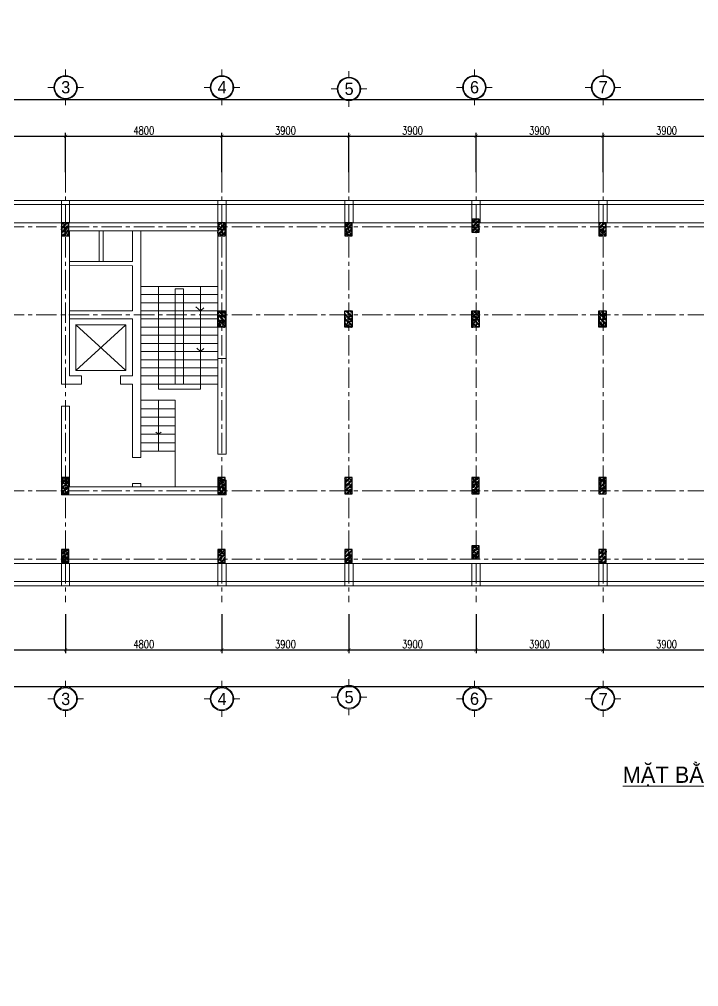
# Model space of a CAD drawing. Header units: millimetres. Extents: x 0 to 8478784, y 0 to 684185.
# Drawn here: x 4026182 to 4047037, y 266749 to 296436 of the extents above; entities that cross this region are included whole.
import ezdxf
from ezdxf.enums import TextEntityAlignment as Align

# ---------------------------------------------------------------- set-up
doc = ezdxf.new("R2010")
doc.units = ezdxf.units.MM
doc.header["$LTSCALE"] = 5000
doc.header["$MEASUREMENT"] = 0
doc.header["$PDMODE"] = 1
doc.header["$PDSIZE"] = -2
doc.linetypes.add('CENTER', pattern=[2, 1.25, -0.25, 0.25, -0.25])
for name, color, linetype, lineweight in [('00-XM.Dim', 8, 'Continuous', 15), ('00-XMT.Axes', 22, 'CENTER', 15), ('00-XMT.Text', 4, 'Continuous', 20), ('01-XMT.Columns', 2, 'Continuous', 25), ('02-XMT.Beams', 94, 'Continuous', 25), ('net thay', 7, 'Continuous', 15)]:
    doc.layers.add(name, color=color, linetype=linetype, lineweight=lineweight)
doc.styles.add('VnAvantH', font='VHAVAN.TTF')
doc.styles.add('vnsimli 0.7', font='vnsimli.shx', dxfattribs={"width": 0.75})
doc.dimstyles.new('XMT 1-1-100', dxfattribs={"dimscale": 100, "dimtxt": 2.5, "dimasz": 1, "dimexe": 1, "dimexo": 0, "dimgap": 0.5, "dimtad": 1, "dimdec": 0, "dimzin": 0, "dimdsep": 46, "dimtxsty": 'vnsimli 0.7', "dimblk": 'ARCHTICK', "dimcen": 1.5, "dimdle": 1, "dimclrd": 8, "dimclre": 8, "dimclrt": 116, "dimadec": 0, "dimazin": 0, "dimtfac": 1, "dimtdec": 0, "dimtofl": 0, "dimtmove": 0, "dimatfit": 3, "dimfxl": 0.18, "dimtolj": 1, "dimtzin": 0, "dimarcsym": 0})

# ---------------------------------------------------------------- blocks, each defined once
blk = doc.blocks.new('_ArchTick')
at = {"color": 0, "linetype": 'ByBlock', "const_width": 0.15}
blk.add_lwpolyline([(-0.5, -0.5), (0.5, 0.5)], dxfattribs=at)
blk = doc.blocks.new('*D22')
at = {"layer": '00-XM.Dim', "color": 8, "linetype": 'Continuous', "lineweight": -2, "transparency": 16777216}
for p, q in [((4019702, 293974), (4076572, 293974)), ((4019802, 290969), (4019802, 294074)), ((4076472, 292237), (4076472, 294074))]:
    blk.add_line(p, q, dxfattribs=at)
at = {"layer": 'Defpoints', "color": 0, "linetype": 'Continuous', "lineweight": 100, "transparency": 16777216}
for p in [(4076472, 293974), (4076472, 292237), (4019802, 290969)]:
    blk.add_point(p, dxfattribs=at)
at = {"layer": '00-XM.Dim', "color": 8, "linetype": 'Continuous', "lineweight": -2, "transparency": 16777216, "xscale": 100, "yscale": 100, "zscale": 100, "rotation": 180}
blk.add_blockref('_ArchTick', (4019802, 293974), dxfattribs=at)
at = {"layer": '00-XM.Dim', "color": 8, "linetype": 'Continuous', "lineweight": -2, "transparency": 16777216, "xscale": 100, "yscale": 100, "zscale": 100}
blk.add_blockref('_ArchTick', (4076472, 293974), dxfattribs=at)
at = {"layer": '00-XM.Dim', "color": 116, "linetype": 'Continuous', "lineweight": 15, "transparency": 16777216, "insert": (4050173, 294149), "char_height": 250, "attachment_point": 5, "style": 'vnsimli 0.7'}
blk.add_mtext('\\A1;56670', dxfattribs=at)
blk = doc.blocks.new('00-XMT-Axis symbol')
at = {"layer": '00-XMT.Axes', "linetype": 'Continuous'}
for p, q in [((0, 2.9), (0, 4.4)), ((-2.9, 0), (-4.4, 0)), ((2.9, 0), (4.4, 0)), ((0, -2.9), (0, -4.4))]:
    blk.add_line(p, q, dxfattribs=at)
blk.add_circle((0, 0), 2.9, dxfattribs=at)
at = {"layer": '00-XMT.Axes', "color": 7, "linetype": 'Continuous'}
blk.add_circle((0, 0), 2.7, dxfattribs=at)
at = {"layer": '00-XMT.Text', "color": 7, "style": 'VnAvantH'}
blk.add_attdef('00', text='', height=3, dxfattribs=at).set_placement((0.03, -1.47), align=Align.CENTER)
blk = doc.blocks.new('*D26')
at = {"layer": '00-XM.Dim', "color": 8, "linetype": 'Continuous', "lineweight": -2, "transparency": 16777216}
for p, q in [((4023602, 292849), (4027702, 292849)), ((4023702, 291748), (4023702, 292949)), ((4027602, 291748), (4027602, 292949))]:
    blk.add_line(p, q, dxfattribs=at)
at = {"layer": 'Defpoints', "color": 0, "linetype": 'Continuous', "lineweight": 100, "transparency": 16777216}
for p in [(4027602, 292849), (4023702, 291748), (4027602, 291748)]:
    blk.add_point(p, dxfattribs=at)
at = {"layer": '00-XM.Dim', "color": 8, "linetype": 'Continuous', "lineweight": -2, "transparency": 16777216, "xscale": 100, "yscale": 100, "zscale": 100, "rotation": 180}
blk.add_blockref('_ArchTick', (4023702, 292849), dxfattribs=at)
at = {"layer": '00-XM.Dim', "color": 8, "linetype": 'Continuous', "lineweight": -2, "transparency": 16777216, "xscale": 100, "yscale": 100, "zscale": 100}
blk.add_blockref('_ArchTick', (4027602, 292849), dxfattribs=at)
at = {"layer": '00-XM.Dim', "color": 116, "linetype": 'Continuous', "lineweight": 15, "transparency": 16777216, "insert": (4025652, 293024), "char_height": 250, "attachment_point": 5, "style": 'vnsimli 0.7'}
blk.add_mtext('\\A1;3900', dxfattribs=at)
blk = doc.blocks.new('*D27')
at = {"layer": '00-XM.Dim', "color": 8, "linetype": 'Continuous', "lineweight": -2, "transparency": 16777216}
for p, q in [((4027502, 292849), (4032502, 292849)), ((4027602, 291748), (4027602, 292949)), ((4032402, 291748), (4032402, 292949))]:
    blk.add_line(p, q, dxfattribs=at)
at = {"layer": 'Defpoints', "color": 0, "linetype": 'Continuous', "lineweight": 100, "transparency": 16777216}
for p in [(4032402, 292849), (4027602, 291748), (4032402, 291748)]:
    blk.add_point(p, dxfattribs=at)
at = {"layer": '00-XM.Dim', "color": 8, "linetype": 'Continuous', "lineweight": -2, "transparency": 16777216, "xscale": 100, "yscale": 100, "zscale": 100, "rotation": 180}
blk.add_blockref('_ArchTick', (4027602, 292849), dxfattribs=at)
at = {"layer": '00-XM.Dim', "color": 8, "linetype": 'Continuous', "lineweight": -2, "transparency": 16777216, "xscale": 100, "yscale": 100, "zscale": 100}
blk.add_blockref('_ArchTick', (4032402, 292849), dxfattribs=at)
at = {"layer": '00-XM.Dim', "color": 116, "linetype": 'Continuous', "lineweight": 15, "transparency": 16777216, "insert": (4030002, 293024), "char_height": 250, "attachment_point": 5, "style": 'vnsimli 0.7'}
blk.add_mtext('\\A1;4800', dxfattribs=at)
blk = doc.blocks.new('*D28')
at = {"layer": '00-XM.Dim', "color": 8, "linetype": 'Continuous', "lineweight": -2, "transparency": 16777216}
for p, q in [((4032302, 292849), (4036402, 292849)), ((4032402, 291748), (4032402, 292949)), ((4036302, 291748), (4036302, 292949))]:
    blk.add_line(p, q, dxfattribs=at)
at = {"layer": 'Defpoints', "color": 0, "linetype": 'Continuous', "lineweight": 100, "transparency": 16777216}
for p in [(4036302, 292849), (4032402, 291748), (4036302, 291748)]:
    blk.add_point(p, dxfattribs=at)
at = {"layer": '00-XM.Dim', "color": 8, "linetype": 'Continuous', "lineweight": -2, "transparency": 16777216, "xscale": 100, "yscale": 100, "zscale": 100, "rotation": 180}
blk.add_blockref('_ArchTick', (4032402, 292849), dxfattribs=at)
at = {"layer": '00-XM.Dim', "color": 8, "linetype": 'Continuous', "lineweight": -2, "transparency": 16777216, "xscale": 100, "yscale": 100, "zscale": 100}
blk.add_blockref('_ArchTick', (4036302, 292849), dxfattribs=at)
at = {"layer": '00-XM.Dim', "color": 116, "linetype": 'Continuous', "lineweight": 15, "transparency": 16777216, "insert": (4034352, 293024), "char_height": 250, "attachment_point": 5, "style": 'vnsimli 0.7'}
blk.add_mtext('\\A1;3900', dxfattribs=at)
blk = doc.blocks.new('*D29')
at = {"layer": '00-XM.Dim', "color": 8, "linetype": 'Continuous', "lineweight": -2, "transparency": 16777216}
for p, q in [((4036202, 292849), (4040302, 292849)), ((4036302, 291748), (4036302, 292949)), ((4040202, 291748), (4040202, 292949))]:
    blk.add_line(p, q, dxfattribs=at)
at = {"layer": 'Defpoints', "color": 0, "linetype": 'Continuous', "lineweight": 100, "transparency": 16777216}
for p in [(4040202, 292849), (4036302, 291748), (4040202, 291748)]:
    blk.add_point(p, dxfattribs=at)
at = {"layer": '00-XM.Dim', "color": 8, "linetype": 'Continuous', "lineweight": -2, "transparency": 16777216, "xscale": 100, "yscale": 100, "zscale": 100, "rotation": 180}
blk.add_blockref('_ArchTick', (4036302, 292849), dxfattribs=at)
at = {"layer": '00-XM.Dim', "color": 8, "linetype": 'Continuous', "lineweight": -2, "transparency": 16777216, "xscale": 100, "yscale": 100, "zscale": 100}
blk.add_blockref('_ArchTick', (4040202, 292849), dxfattribs=at)
at = {"layer": '00-XM.Dim', "color": 116, "linetype": 'Continuous', "lineweight": 15, "transparency": 16777216, "insert": (4038252, 293024), "char_height": 250, "attachment_point": 5, "style": 'vnsimli 0.7'}
blk.add_mtext('\\A1;3900', dxfattribs=at)
blk = doc.blocks.new('*D30')
at = {"layer": '00-XM.Dim', "color": 8, "linetype": 'Continuous', "lineweight": -2, "transparency": 16777216}
for p, q in [((4040102, 292849), (4044202, 292849)), ((4040202, 291748), (4040202, 292949)), ((4044102, 291748), (4044102, 292949))]:
    blk.add_line(p, q, dxfattribs=at)
at = {"layer": 'Defpoints', "color": 0, "linetype": 'Continuous', "lineweight": 100, "transparency": 16777216}
for p in [(4044102, 292849), (4040202, 291748), (4044102, 291748)]:
    blk.add_point(p, dxfattribs=at)
at = {"layer": '00-XM.Dim', "color": 8, "linetype": 'Continuous', "lineweight": -2, "transparency": 16777216, "xscale": 100, "yscale": 100, "zscale": 100, "rotation": 180}
blk.add_blockref('_ArchTick', (4040202, 292849), dxfattribs=at)
at = {"layer": '00-XM.Dim', "color": 8, "linetype": 'Continuous', "lineweight": -2, "transparency": 16777216, "xscale": 100, "yscale": 100, "zscale": 100}
blk.add_blockref('_ArchTick', (4044102, 292849), dxfattribs=at)
at = {"layer": '00-XM.Dim', "color": 116, "linetype": 'Continuous', "lineweight": 15, "transparency": 16777216, "insert": (4042152, 293024), "char_height": 250, "attachment_point": 5, "style": 'vnsimli 0.7'}
blk.add_mtext('\\A1;3900', dxfattribs=at)
blk = doc.blocks.new('*D31')
at = {"layer": '00-XM.Dim', "color": 8, "linetype": 'Continuous', "lineweight": -2, "transparency": 16777216}
for p, q in [((4044002, 292849), (4048102, 292849)), ((4044102, 291748), (4044102, 292949)), ((4048002, 291748), (4048002, 292949))]:
    blk.add_line(p, q, dxfattribs=at)
at = {"layer": 'Defpoints', "color": 0, "linetype": 'Continuous', "lineweight": 100, "transparency": 16777216}
for p in [(4048002, 292849), (4044102, 291748), (4048002, 291748)]:
    blk.add_point(p, dxfattribs=at)
at = {"layer": '00-XM.Dim', "color": 8, "linetype": 'Continuous', "lineweight": -2, "transparency": 16777216, "xscale": 100, "yscale": 100, "zscale": 100, "rotation": 180}
blk.add_blockref('_ArchTick', (4044102, 292849), dxfattribs=at)
at = {"layer": '00-XM.Dim', "color": 8, "linetype": 'Continuous', "lineweight": -2, "transparency": 16777216, "xscale": 100, "yscale": 100, "zscale": 100}
blk.add_blockref('_ArchTick', (4048002, 292849), dxfattribs=at)
at = {"layer": '00-XM.Dim', "color": 116, "linetype": 'Continuous', "lineweight": 15, "transparency": 16777216, "insert": (4046052, 293024), "char_height": 250, "attachment_point": 5, "style": 'vnsimli 0.7'}
blk.add_mtext('\\A1;3900', dxfattribs=at)
blk = doc.blocks.new('*D45')
at = {"layer": '00-XM.Dim', "color": 8, "linetype": 'Continuous', "lineweight": -2, "transparency": 16777216}
for p, q in [((4019802, 278962), (4019802, 275858)), ((4076472, 277695), (4076472, 275858)), ((4019702, 275958), (4076572, 275958))]:
    blk.add_line(p, q, dxfattribs=at)
at = {"layer": 'Defpoints', "color": 0, "linetype": 'Continuous', "lineweight": 100, "transparency": 16777216}
for p in [(4019802, 278962), (4076472, 277695), (4076472, 275958)]:
    blk.add_point(p, dxfattribs=at)
at = {"layer": '00-XM.Dim', "color": 8, "linetype": 'Continuous', "lineweight": -2, "transparency": 16777216, "xscale": 100, "yscale": 100, "zscale": 100, "rotation": 180}
blk.add_blockref('_ArchTick', (4019802, 275958), dxfattribs=at)
at = {"layer": '00-XM.Dim', "color": 8, "linetype": 'Continuous', "lineweight": -2, "transparency": 16777216, "xscale": 100, "yscale": 100, "zscale": 100}
blk.add_blockref('_ArchTick', (4076472, 275958), dxfattribs=at)
at = {"layer": '00-XM.Dim', "color": 116, "linetype": 'Continuous', "lineweight": 15, "transparency": 16777216, "insert": (4050173, 276133), "char_height": 250, "attachment_point": 5, "style": 'vnsimli 0.7'}
blk.add_mtext('\\A1;56670', dxfattribs=at)
blk = doc.blocks.new('*D47')
at = {"layer": '00-XM.Dim', "color": 8, "linetype": 'Continuous', "lineweight": -2, "transparency": 16777216}
for p, q in [((4023702, 278184), (4023702, 276983)), ((4027602, 278184), (4027602, 276983)), ((4023602, 277083), (4027702, 277083))]:
    blk.add_line(p, q, dxfattribs=at)
at = {"layer": 'Defpoints', "color": 0, "linetype": 'Continuous', "lineweight": 100, "transparency": 16777216}
for p in [(4023702, 278184), (4027602, 278184), (4027602, 277083)]:
    blk.add_point(p, dxfattribs=at)
at = {"layer": '00-XM.Dim', "color": 8, "linetype": 'Continuous', "lineweight": -2, "transparency": 16777216, "xscale": 100, "yscale": 100, "zscale": 100, "rotation": 180}
blk.add_blockref('_ArchTick', (4023702, 277083), dxfattribs=at)
at = {"layer": '00-XM.Dim', "color": 8, "linetype": 'Continuous', "lineweight": -2, "transparency": 16777216, "xscale": 100, "yscale": 100, "zscale": 100}
blk.add_blockref('_ArchTick', (4027602, 277083), dxfattribs=at)
at = {"layer": '00-XM.Dim', "color": 116, "linetype": 'Continuous', "lineweight": 15, "transparency": 16777216, "insert": (4025652, 277258), "char_height": 250, "attachment_point": 5, "style": 'vnsimli 0.7'}
blk.add_mtext('\\A1;3900', dxfattribs=at)
blk = doc.blocks.new('*D48')
at = {"layer": '00-XM.Dim', "color": 8, "linetype": 'Continuous', "lineweight": -2, "transparency": 16777216}
for p, q in [((4027602, 278184), (4027602, 276983)), ((4032402, 278184), (4032402, 276983)), ((4027502, 277083), (4032502, 277083))]:
    blk.add_line(p, q, dxfattribs=at)
at = {"layer": 'Defpoints', "color": 0, "linetype": 'Continuous', "lineweight": 100, "transparency": 16777216}
for p in [(4027602, 278184), (4032402, 278184), (4032402, 277083)]:
    blk.add_point(p, dxfattribs=at)
at = {"layer": '00-XM.Dim', "color": 8, "linetype": 'Continuous', "lineweight": -2, "transparency": 16777216, "xscale": 100, "yscale": 100, "zscale": 100, "rotation": 180}
blk.add_blockref('_ArchTick', (4027602, 277083), dxfattribs=at)
at = {"layer": '00-XM.Dim', "color": 8, "linetype": 'Continuous', "lineweight": -2, "transparency": 16777216, "xscale": 100, "yscale": 100, "zscale": 100}
blk.add_blockref('_ArchTick', (4032402, 277083), dxfattribs=at)
at = {"layer": '00-XM.Dim', "color": 116, "linetype": 'Continuous', "lineweight": 15, "transparency": 16777216, "insert": (4030002, 277258), "char_height": 250, "attachment_point": 5, "style": 'vnsimli 0.7'}
blk.add_mtext('\\A1;4800', dxfattribs=at)
blk = doc.blocks.new('*D49')
at = {"layer": '00-XM.Dim', "color": 8, "linetype": 'Continuous', "lineweight": -2, "transparency": 16777216}
for p, q in [((4032402, 278184), (4032402, 276983)), ((4036302, 278184), (4036302, 276983)), ((4032302, 277083), (4036402, 277083))]:
    blk.add_line(p, q, dxfattribs=at)
at = {"layer": 'Defpoints', "color": 0, "linetype": 'Continuous', "lineweight": 100, "transparency": 16777216}
for p in [(4032402, 278184), (4036302, 278184), (4036302, 277083)]:
    blk.add_point(p, dxfattribs=at)
at = {"layer": '00-XM.Dim', "color": 8, "linetype": 'Continuous', "lineweight": -2, "transparency": 16777216, "xscale": 100, "yscale": 100, "zscale": 100, "rotation": 180}
blk.add_blockref('_ArchTick', (4032402, 277083), dxfattribs=at)
at = {"layer": '00-XM.Dim', "color": 8, "linetype": 'Continuous', "lineweight": -2, "transparency": 16777216, "xscale": 100, "yscale": 100, "zscale": 100}
blk.add_blockref('_ArchTick', (4036302, 277083), dxfattribs=at)
at = {"layer": '00-XM.Dim', "color": 116, "linetype": 'Continuous', "lineweight": 15, "transparency": 16777216, "insert": (4034352, 277258), "char_height": 250, "attachment_point": 5, "style": 'vnsimli 0.7'}
blk.add_mtext('\\A1;3900', dxfattribs=at)
blk = doc.blocks.new('*D50')
at = {"layer": '00-XM.Dim', "color": 8, "linetype": 'Continuous', "lineweight": -2, "transparency": 16777216}
for p, q in [((4036302, 278184), (4036302, 276983)), ((4040202, 278184), (4040202, 276983)), ((4036202, 277083), (4040302, 277083))]:
    blk.add_line(p, q, dxfattribs=at)
at = {"layer": 'Defpoints', "color": 0, "linetype": 'Continuous', "lineweight": 100, "transparency": 16777216}
for p in [(4036302, 278184), (4040202, 278184), (4040202, 277083)]:
    blk.add_point(p, dxfattribs=at)
at = {"layer": '00-XM.Dim', "color": 8, "linetype": 'Continuous', "lineweight": -2, "transparency": 16777216, "xscale": 100, "yscale": 100, "zscale": 100, "rotation": 180}
blk.add_blockref('_ArchTick', (4036302, 277083), dxfattribs=at)
at = {"layer": '00-XM.Dim', "color": 8, "linetype": 'Continuous', "lineweight": -2, "transparency": 16777216, "xscale": 100, "yscale": 100, "zscale": 100}
blk.add_blockref('_ArchTick', (4040202, 277083), dxfattribs=at)
at = {"layer": '00-XM.Dim', "color": 116, "linetype": 'Continuous', "lineweight": 15, "transparency": 16777216, "insert": (4038252, 277258), "char_height": 250, "attachment_point": 5, "style": 'vnsimli 0.7'}
blk.add_mtext('\\A1;3900', dxfattribs=at)
blk = doc.blocks.new('*D51')
at = {"layer": '00-XM.Dim', "color": 8, "linetype": 'Continuous', "lineweight": -2, "transparency": 16777216}
for p, q in [((4040202, 278184), (4040202, 276983)), ((4044102, 278184), (4044102, 276983)), ((4040102, 277083), (4044202, 277083))]:
    blk.add_line(p, q, dxfattribs=at)
at = {"layer": 'Defpoints', "color": 0, "linetype": 'Continuous', "lineweight": 100, "transparency": 16777216}
for p in [(4040202, 278184), (4044102, 278184), (4044102, 277083)]:
    blk.add_point(p, dxfattribs=at)
at = {"layer": '00-XM.Dim', "color": 8, "linetype": 'Continuous', "lineweight": -2, "transparency": 16777216, "xscale": 100, "yscale": 100, "zscale": 100, "rotation": 180}
blk.add_blockref('_ArchTick', (4040202, 277083), dxfattribs=at)
at = {"layer": '00-XM.Dim', "color": 8, "linetype": 'Continuous', "lineweight": -2, "transparency": 16777216, "xscale": 100, "yscale": 100, "zscale": 100}
blk.add_blockref('_ArchTick', (4044102, 277083), dxfattribs=at)
at = {"layer": '00-XM.Dim', "color": 116, "linetype": 'Continuous', "lineweight": 15, "transparency": 16777216, "insert": (4042152, 277258), "char_height": 250, "attachment_point": 5, "style": 'vnsimli 0.7'}
blk.add_mtext('\\A1;3900', dxfattribs=at)
blk = doc.blocks.new('*D52')
at = {"layer": '00-XM.Dim', "color": 8, "linetype": 'Continuous', "lineweight": -2, "transparency": 16777216}
for p, q in [((4044102, 278184), (4044102, 276983)), ((4048002, 278184), (4048002, 276983)), ((4044002, 277083), (4048102, 277083))]:
    blk.add_line(p, q, dxfattribs=at)
at = {"layer": 'Defpoints', "color": 0, "linetype": 'Continuous', "lineweight": 100, "transparency": 16777216}
for p in [(4044102, 278184), (4048002, 278184), (4048002, 277083)]:
    blk.add_point(p, dxfattribs=at)
at = {"layer": '00-XM.Dim', "color": 8, "linetype": 'Continuous', "lineweight": -2, "transparency": 16777216, "xscale": 100, "yscale": 100, "zscale": 100, "rotation": 180}
blk.add_blockref('_ArchTick', (4044102, 277083), dxfattribs=at)
at = {"layer": '00-XM.Dim', "color": 8, "linetype": 'Continuous', "lineweight": -2, "transparency": 16777216, "xscale": 100, "yscale": 100, "zscale": 100}
blk.add_blockref('_ArchTick', (4048002, 277083), dxfattribs=at)
at = {"layer": '00-XM.Dim', "color": 116, "linetype": 'Continuous', "lineweight": 15, "transparency": 16777216, "insert": (4046052, 277258), "char_height": 250, "attachment_point": 5, "style": 'vnsimli 0.7'}
blk.add_mtext('\\A1;3900', dxfattribs=at)
blk = doc.blocks.new('COT22X40')
h = blk.add_hatch()
h.set_pattern_fill('BT-01', color=251, scale=22.5, style=0)
h.set_pattern_definition([(50, (-2545958.41, 3214745.28), (161.383541, -14.1192304), [16.875, -185.625]), (355, (-2545958.41, 3214745.28), (-31.21905, 169.24323), [13.5, -148.5]), (100.4514, (-2545944.97, 3214744.1), (130.164611, 155.123897), [14.3415427, -157.756975]), (46.1842, (-2545958.41, 3214790.28), (240.129236, -37.241778), [25.3125, -278.4375]), (96.6356, (-2545938.4, 3214787.18), (210.299109, 219.176521), [21.512315, -236.635425]), (351.1842, (-2545958.41, 3214790.28), (210.298938, 219.176685), [20.25, -222.75]), (21, (-2545935.91, 3214779.03), (134.3040867, -90.5892504), [16.875, -185.625]), (326, (-2545935.91, 3214779.03), (54.7459497, 163.15876), [13.5, -148.5]), (71.4514, (-2545924.72, 3214771.48), (189.0500914, 72.5693618), [14.3415428, -157.756975]), (37.5, (-2545958.415, 3214745.28), (2.73596745, 74.9011171), [0, -146.7, 0, -150.75, 0, -149.0625]), (7.5, (-2545958.415, 3214745.28), (59.1906459, 88.7426352), [0, -85.95, 0, -143.325, 0, -56.8125]), (327.5, (-2546008.59, 3214745.28), (120.11004814, -5.07484614), [0, -56.25, 0, -175.5, 0, -232.875]), (317.5, (-2546031.09, 3214745.28), (131.2168881, 22.523621), [0, -73.125, 0, -116.55, 0, -165.375]), (45, (-2545958.415, 3214745.28), (-67.617086, 67.617086), []), (45, (-2545958.415, 3214772.84), (-67.617086, 67.617086), [])])
h.paths.add_polyline_path([(2258695, 259253), (2258915, 259253), (2258915, 259653), (2258695, 259653)])
at = {"color": 2}
blk.add_lwpolyline([(2258695, 259253), (2258915, 259253), (2258915, 259653), (2258695, 259653)], close=True, dxfattribs=at)
blk = doc.blocks.new('COT22X50')
h = blk.add_hatch()
h.set_pattern_fill('BT-01', color=251, scale=22.5, style=0)
h.set_pattern_definition([(50, (-2549832.71, 3216003.9), (161.383541, -14.1192304), [16.875, -185.625]), (355, (-2549832.71, 3216003.9), (-31.21905, 169.24323), [13.5, -148.5]), (100.4514, (-2549819.27, 3216002.72), (130.164611, 155.123897), [14.3415427, -157.756975]), (46.1842, (-2549832.71, 3216048.9), (240.129236, -37.241778), [25.3125, -278.4375]), (96.6356, (-2549812.7, 3216045.8), (210.299109, 219.176521), [21.512315, -236.635425]), (351.1842, (-2549832.71, 3216048.9), (210.298938, 219.176685), [20.25, -222.75]), (21, (-2549810.21, 3216037.64), (134.3040867, -90.5892504), [16.875, -185.625]), (326, (-2549810.21, 3216037.64), (54.7459497, 163.15876), [13.5, -148.5]), (71.4514, (-2549799.02, 3216030.1), (189.0500914, 72.5693618), [14.3415428, -157.756975]), (37.5, (-2549832.714, 3216003.894), (2.73596745, 74.9011171), [0, -146.7, 0, -150.75, 0, -149.0625]), (7.5, (-2549832.714, 3216003.894), (59.1906459, 88.7426352), [0, -85.95, 0, -143.325, 0, -56.8125]), (327.5, (-2549882.89, 3216003.894), (120.11004814, -5.07484614), [0, -56.25, 0, -175.5, 0, -232.875]), (317.5, (-2549905.39, 3216003.89), (131.2168881, 22.523621), [0, -73.125, 0, -116.55, 0, -165.375]), (45, (-2549832.71, 3216003.89), (-67.617086, 67.617086), []), (45, (-2549832.71, 3216031.46), (-67.617086, 67.617086), [])])
h.paths.add_polyline_path([(2254821, 260512), (2255041, 260512), (2255041, 261012), (2254821, 261012)])
at = {"color": 2}
blk.add_lwpolyline([(2254821, 260512), (2255041, 260512), (2255041, 261012), (2254821, 261012)], close=True, dxfattribs=at)

msp = doc.modelspace()

# ---------------------------------------------------------------- linework, layer by layer
at = {"layer": '00-XMT.Axes', "color": 8, "linetype": 'CENTER', "lineweight": 15, "ltscale": 0.1}
for p, q in [((4027602, 291747.5), (4027602, 278549.2)), ((4032402, 291747.5), (4032402, 278549.2)), ((4036302, 291747.5), (4036302, 278549.2)), ((4040202, 291747.5), (4040202, 278549.2)), ((4044102, 291747.5), (4044102, 278549.2)), ((4017701.8, 290065.7), (4079018.6, 290065.7)), ((4017701.8, 287365.7), (4079018.6, 287365.7)), ((4017701.8, 281965.7), (4079018.6, 281965.7)), ((4017701.8, 279865.7), (4079018.6, 279865.7))]:
    msp.add_line(p, q, dxfattribs=at)
at = {"layer": '02-XMT.Beams', "linetype": 'ByBlock', "lineweight": 15}
for p, q in [((4018751, 290875.7), (4078072, 290875.7)), ((4018751, 290750.7), (4078072, 290750.7)), ((4027477, 290190.7), (4027477, 290875.7)), ((4027727, 290875.7), (4027727, 290190.7)), ((4032277, 290190.7), (4032277, 290875.7)), ((4032527, 290875.7), (4032527, 290190.7)), ((4036177, 290190.7), (4036177, 290875.7)), ((4036427, 290875.7), (4036427, 290190.7)), ((4040077, 290190.7), (4040077, 290875.7)), ((4040327, 290875.7), (4040327, 290190.7)), ((4043977, 290190.7), (4043977, 290875.7)), ((4044227, 290875.7), (4044227, 290190.7)), ((4019677, 290190.7), (4076597, 290190.7)), ((4027477, 285240.7), (4027477, 290190.7)), ((4027602, 290190.7), (4032527, 290190.7)), ((4032527, 290190.7), (4032527, 289940.7)), ((4027727, 289940.7), (4032277, 289940.7)), ((4027727, 289940.7), (4027727, 285490.7)), ((4027727, 289000.3), (4027727, 289790.7)), ((4028022, 289940.7), (4029362, 289940.7)), ((4028629.5, 289940.7), (4028629.5, 289000.3)), ((4028754.5, 289940.7), (4028754.5, 289000.3)), ((4029362, 289940.7), (4029657, 289940.7)), ((4029657, 289940.7), (4029657, 289000.3)), ((4029907, 289940.7), (4032277, 289940.7)), ((4029907, 289940.7), (4029907, 286965.7)), ((4032277, 283090.7), (4032277, 289940.7)), ((4032527, 289940.7), (4032527, 283090.7)), ((4027727, 289000.3), (4029657, 289000.3)), ((4027727, 287490.7), (4027727, 288876.8)), ((4029657, 288875.7), (4027727, 288876.8)), ((4029657, 288875.7), (4029657, 287490.7)), ((4029907, 288240.7), (4032277, 288240.7)), ((4029907, 287990.7), (4032277, 287990.7)), ((4030451.3, 288240.7), (4030451.3, 285086.5)), ((4030967, 288169.4), (4030967, 285240.7)), ((4030967, 288169.4), (4031217, 288169.4)), ((4031217, 288169.4), (4031217, 285240.7)), ((4031741.1, 285086.5), (4031741.1, 288240.7)), ((4029907, 287740.7), (4032277, 287740.7)), ((4027727, 287490.7), (4029657, 287490.7)), ((4029907, 287490.7), (4032277, 287490.7)), ((4031741.1, 287490.7), (4031604.1, 287612.8)), ((4031604.1, 287612.8), (4031741.1, 287490.7)), ((4031741.1, 287490.7), (4031844.6, 287580.8)), ((4027727, 285490.7), (4027727, 287240.7)), ((4027727, 287240.7), (4029657, 287240.7)), ((4029657, 287240.7), (4029657, 286965.7)), ((4029907, 287365.7), (4029907, 287080.7)), ((4029907, 287365.7), (4029907, 286965.7)), ((4029907, 287240.7), (4032277, 287240.7)), ((4029907, 287080.7), (4029907, 286965.7)), ((4027910.7, 287058.7), (4029446.6, 287058.7)), ((4027917.9, 285660.9), (4027917.9, 287058.7)), ((4027917.9, 287058.7), (4029446.6, 285660.9)), ((4029446.6, 287058.7), (4027917.9, 285660.9)), ((4029446.6, 287058.7), (4029446.6, 285660.9)), ((4029446.6, 285660.9), (4029446.6, 287058.7)), ((4029657, 286965.7), (4029657, 285765.7)), ((4029907, 286990.7), (4032277, 286990.7)), ((4029907, 285765.7), (4029907, 286990.7)), ((4029907, 286740.7), (4032277, 286740.7)), ((4029907, 286490.7), (4032277, 286490.7)), ((4029907, 286240.7), (4032277, 286240.7)), ((4031741.1, 286240.7), (4031628.1, 286346.7)), ((4031628.1, 286346.7), (4031741.1, 286240.7)), ((4031741.1, 286240.7), (4031844.6, 286330.7)), ((4029907, 285990.7), (4032277, 285990.7)), ((4032277, 286032.3), (4032527, 286032.3)), ((4029446.6, 285660.9), (4027917.9, 285660.9)), ((4029657, 285765.7), (4029657, 285490.7)), ((4029907, 285765.7), (4029907, 285240.7)), ((4029907, 285765.7), (4029907, 285650.7)), ((4029907, 285740.7), (4032277, 285740.7)), ((4027727, 285490.7), (4028092, 285490.7)), ((4028092, 285240.7), (4028092, 285490.7)), ((4029292, 285490.7), (4029657, 285490.7)), ((4029292, 285490.7), (4029292, 285240.7)), ((4029907, 285490.7), (4032277, 285490.7)), ((4027727, 285240.7), (4027477, 285240.7)), ((4027727, 285240.7), (4028092, 285240.7)), ((4029292, 285240.7), (4029657, 285240.7)), ((4029657, 285240.7), (4029657, 282990.7)), ((4029907, 285240.7), (4032277, 285240.7)), ((4029907, 282990.7), (4029907, 285240.7)), ((4030451.3, 285086.5), (4031741.1, 285086.5)), ((4030967, 284748.9), (4029907, 284748.9)), ((4030451.3, 284651.1), (4030451.3, 284748.9)), ((4030451.3, 284748.9), (4030451.3, 283180.8)), ((4030967, 284748.9), (4030967, 282090.7)), ((4027477, 281840.7), (4027477, 284565.7)), ((4027727, 284565.7), (4027477, 284565.7)), ((4027477, 284565.7), (4027727, 284565.7)), ((4027727, 284565.7), (4027727, 282090.7)), ((4030967, 284487.6), (4029907, 284487.6)), ((4030967, 284226.2), (4029907, 284226.2)), ((4030967, 283964.8), (4029907, 283964.8)), ((4030967, 283703.5), (4029907, 283703.5)), ((4030451.3, 283703.5), (4030368.6, 283768.9)), ((4030368.6, 283768.9), (4030451.3, 283703.5)), ((4030451.3, 283703.5), (4030531.7, 283768.9)), ((4030967, 283442.1), (4029907, 283442.1)), ((4029657, 282990.7), (4029907, 282990.7)), ((4030967, 283180.8), (4029907, 283180.8)), ((4032277, 283090.7), (4032527, 283090.7)), ((4027727, 282090.7), (4032277, 282090.7)), ((4029657, 282090.7), (4029657, 282190.7)), ((4029657, 282190.7), (4029907, 282190.7)), ((4029907, 282190.7), (4029907, 282090.7)), ((4032277, 282090.7), (4032277, 282290.7)), ((4032277, 282090.7), (4032277, 282290.7)), ((4032277, 282290.7), (4032527, 282290.7)), ((4032527, 282290.7), (4032527, 281840.7)), ((4032527, 282290.7), (4032527, 282090.7)), ((4032527, 281840.7), (4027477, 281840.7)), ((4027477, 281840.7), (4027602, 281840.7)), ((4027602, 281840.7), (4027477, 281840.7)), ((4032527, 281840.7), (4032527, 281965.7)), ((4032527, 281965.7), (4032527, 281840.7)), ((4019677, 279740.7), (4076597, 279740.7)), ((4027477, 279055.7), (4027477, 279740.7)), ((4027727, 279740.7), (4027727, 279055.7)), ((4032277, 279055.7), (4032277, 279740.7)), ((4032527, 279740.7), (4032527, 279055.7)), ((4036177, 279055.7), (4036177, 279740.7)), ((4036427, 279740.7), (4036427, 279055.7)), ((4040077, 279055.7), (4040077, 279740.7)), ((4040327, 279740.7), (4040327, 279055.7)), ((4043977, 279055.7), (4043977, 279740.7)), ((4044227, 279740.7), (4044227, 279055.7)), ((4018202, 279180.7), (4078072, 279180.7)), ((4018202, 279055.7), (4078072, 279055.7))]:
    msp.add_line(p, q, dxfattribs=at)
at = {"layer": 'net thay', "linetype": 'CENTER', "lineweight": 15}
msp.add_circle((3911642, 421190.5), 262994, dxfattribs=at)

# ---------------------------------------------------------------- block references
at = {"linetype": 'Continuous', "lineweight": 15, "xscale": -1, "rotation": 180}
for p in [(1777456.3, 548002.3), (1781356.3, 548002.3), (1785256.3, 548002.3), (1789156.3, 548002.3)]:
    msp.add_blockref('COT22X50', p, dxfattribs=at)
at = {"linetype": 'Continuous', "lineweight": 15}
for p in [(1772656.3, 21359.2), (1777456.3, 21359.2), (1781356.3, 21359.2), (1785256.3, 21359.2), (1789156.3, 21359.2)]:
    msp.add_blockref('COT22X50', p, dxfattribs=at)
at = {"layer": '00-XM.Dim', "linetype": 'CENTER', "lineweight": 15, "xscale": 125, "yscale": 125, "zscale": 125}
for p, values in [((4027602, 294348.9), {'00': '3'}), ((4032402, 294348.9), {'00': '4'}), ((4036302, 294298.9), {'00': '5'}), ((4040152, 294348.9), {'00': '6'}), ((4044102, 294348.9), {'00': '7'})]:
    msp.add_blockref('00-XMT-Axis symbol', p, dxfattribs=at).add_auto_attribs(values)
at = {"layer": '00-XM.Dim', "linetype": 'CENTER', "lineweight": 15}
ref = msp.add_blockref('00-XMT-Axis symbol', (4027602, 275582.6), dxfattribs=dict(at, xscale=-125, yscale=125, zscale=125, rotation=180))
ref.add_attrib('00', '3', dxfattribs={"layer": '00-XMT.Text', "color": 7, "height": 375, "style": 'VnAvantH'}).set_placement((4027605.1, 275392.1), align=Align.CENTER)
ref = msp.add_blockref('00-XMT-Axis symbol', (4032402, 275582.6), dxfattribs=dict(at, xscale=-125, yscale=125, zscale=125, rotation=180))
ref.add_attrib('00', '4', dxfattribs={"layer": '00-XMT.Text', "color": 7, "height": 375, "style": 'VnAvantH'}).set_placement((4032405.1, 275391.6), align=Align.CENTER)
ref = msp.add_blockref('00-XMT-Axis symbol', (4036302, 275632.6), dxfattribs=dict(at, xscale=-125, yscale=125, zscale=125, rotation=180))
ref.add_attrib('00', '5', dxfattribs={"layer": '00-XMT.Text', "color": 7, "height": 375, "style": 'VnAvantH'}).set_placement((4036305.1, 275448.3), align=Align.CENTER)
ref = msp.add_blockref('00-XMT-Axis symbol', (4040152, 275582.6), dxfattribs=dict(at, xscale=-125, yscale=125, zscale=125, rotation=180))
ref.add_attrib('00', '6', dxfattribs={"layer": '00-XMT.Text', "color": 7, "height": 375, "style": 'VnAvantH'}).set_placement((4040155.1, 275398.3), align=Align.CENTER)
ref = msp.add_blockref('00-XMT-Axis symbol', (4044102, 275582.6), dxfattribs=dict(at, xscale=-125, yscale=125, zscale=125, rotation=180))
ref.add_attrib('00', '7', dxfattribs={"layer": '00-XMT.Text', "color": 7, "height": 375, "style": 'VnAvantH'}).set_placement((4044105.1, 275385.4), align=Align.CENTER)
at = {"layer": '01-XMT.Columns', "linetype": 'Continuous', "lineweight": 15}
for p in [(1768782, 30537.8), (1773582, 30537.8), (1777482, 30537.8), (1781382, 30647.8), (1785282, 30537.8), (1781382, 20627.8), (1768782, 20517.8), (1773582, 20517.8), (1777482, 20517.8), (1785282, 20517.8)]:
    msp.add_blockref('COT22X40', p, dxfattribs=at)

# ---------------------------------------------------------------- texts
at = {"layer": '00-XMT.Text', "color": 7, "ltscale": 0.015, "style": 'VnAvantH'}
msp.add_text('%%UmÆt b»ng TÇNG ¸p  m¸i', height=500, dxfattribs=at).set_placement((4048792.7, 273253.9), align=Align.MIDDLE_CENTER)

# ---------------------------------------------------------------- dimensions: what is measured, and where the dimension line sits
at = {"layer": '00-XM.Dim', "linetype": 'Continuous', "lineweight": 15}
for base, p1, p2, picture, middle in [((4076472, 293973.9), (4019802, 290969.1), (4076472, 292236.7), '*D22', (4050173.2, 293973.9)), ((4076472, 275957.6), (4019802, 278962.3), (4076472, 277694.7), '*D45', (4050173.2, 275957.6))]:
    dim = msp.add_linear_dim(base=base, p1=p1, p2=p2, dimstyle='XMT 1-1-100', dxfattribs=at)
    dim.commit()
    dim.dimension.update_dxf_attribs({"geometry": picture, "text_midpoint": middle, "dimtype": 160})
for base, p1, p2, picture, middle in [((4027602, 292848.9), (4023702, 291747.5), (4027602, 291747.5), '*D26', (4025652, 293023.9)), ((4032402, 292848.9), (4027602, 291747.5), (4032402, 291747.5), '*D27', (4030002, 293023.9)), ((4036302, 292848.9), (4032402, 291747.5), (4036302, 291747.5), '*D28', (4034352, 293023.9)), ((4040202, 292848.9), (4036302, 291747.5), (4040202, 291747.5), '*D29', (4038252, 293023.9)), ((4044102, 292848.9), (4040202, 291747.5), (4044102, 291747.5), '*D30', (4042152, 293023.9)), ((4048002, 292848.9), (4044102, 291747.5), (4048002, 291747.5), '*D31', (4046052, 293023.9)), ((4027602, 277082.6), (4023702, 278184), (4027602, 278184), '*D47', (4025652, 277257.6)), ((4032402, 277082.6), (4027602, 278184), (4032402, 278184), '*D48', (4030002, 277257.6)), ((4036302, 277082.6), (4032402, 278184), (4036302, 278184), '*D49', (4034352, 277257.6)), ((4040202, 277082.6), (4036302, 278184), (4040202, 278184), '*D50', (4038252, 277257.6)), ((4044102, 277082.6), (4040202, 278184), (4044102, 278184), '*D51', (4042152, 277257.6)), ((4048002, 277082.6), (4044102, 278184), (4048002, 278184), '*D52', (4046052, 277257.6))]:
    dim = msp.add_linear_dim(base=base, p1=p1, p2=p2, dimstyle='XMT 1-1-100', dxfattribs=at)
    dim.commit()
    dim.dimension.update_dxf_attribs({"geometry": picture, "text_midpoint": middle})

doc.saveas('drawing.dxf')
